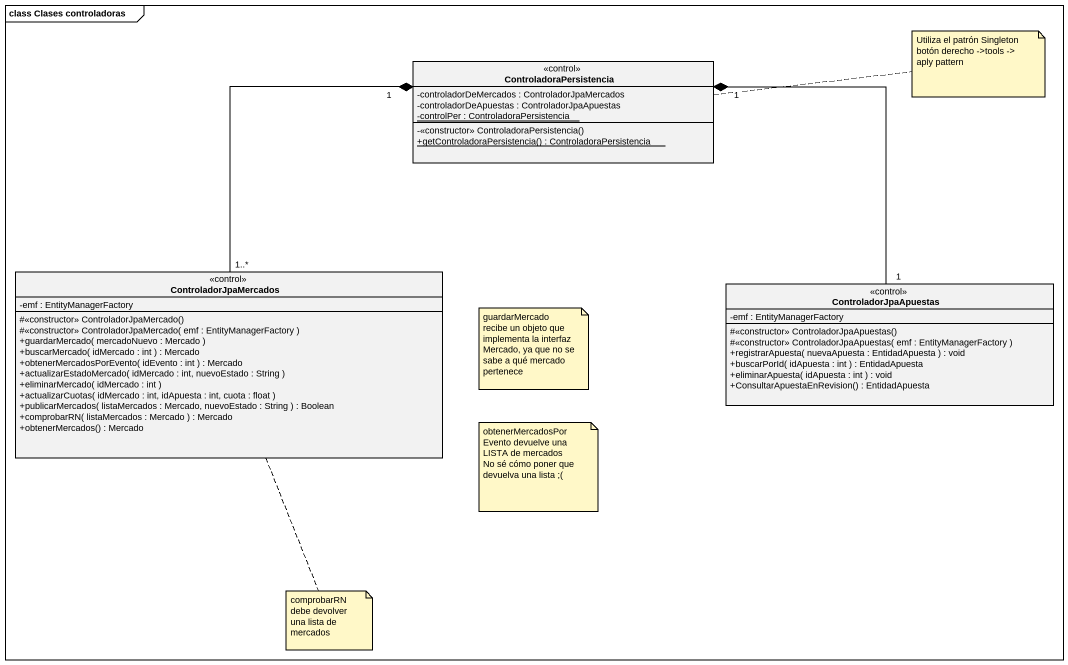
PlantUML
@startuml
mainframe class Clases controladoras
hide circle
hide empty members
skinparam classAttributeIconSize 0
class ControladoraPersistencia <<control>> {
  -controladorDeMercados : ControladorJpaMercados
  -controladorDeApuestas : ControladorJpaApuestas
  {static} -controlPer : ControladoraPersistencia
  -<<constructor>> ControladoraPersistencia()
  {static} +getControladoraPersistencia() : ControladoraPersistencia
}
class ControladorJpaMercados <<control>> {
  -emf : EntityManagerFactory
  #<<constructor>> ControladorJpaMercado()
  #<<constructor>> ControladorJpaMercado( emf : EntityManagerFactory )
  +guardarMercado( mercadoNuevo : Mercado )
  +buscarMercado( idMercado : int ) : Mercado
  +obtenerMercadosPorEvento( idEvento : int ) : Mercado
  +actualizarEstadoMercado( idMercado : int, nuevoEstado : String )
  +eliminarMercado( idMercado : int )
  +actualizarCuotas( idMercado : int, idApuesta : int, cuota : float )
  +publicarMercados( listaMercados : Mercado, nuevoEstado : String ) : Boolean
  +comprobarRN( listaMercados : Mercado ) : Mercado
  +obtenerMercados() : Mercado
}
class ControladorJpaApuestas <<control>> {
  -emf : EntityManagerFactory
  #<<constructor>> ControladorJpaApuestas()
  #<<constructor>> ControladorJpaApuestas( emf : EntityManagerFactory )
  +registrarApuesta( nuevaApuesta : EntidadApuesta ) : void
  +buscarPorId( idApuesta : int ) : EntidadApuesta
  +eliminarApuesta( idApuesta : int ) : void
  +ConsultarApuestaEnRevision() : EntidadApuesta
}
ControladoraPersistencia "1" *-- "1..*" ControladorJpaMercados
ControladoraPersistencia "1" *-- "1" ControladorJpaApuestas
note right of ControladoraPersistencia
  Utiliza el patrón Singleton
  botón derecho ->tools -> aply pattern
end note
note as N2
  guardarMercado recibe un objeto que implementa la interfaz Mercado, ya que no se sabe a qué mercado pertenece
end note
note as N3
  obtenerMercadosPorEvento devuelve una LISTA de mercados
  No sé cómo poner que devuelva una lista ;(
end note
note bottom of ControladorJpaMercados : comprobarRN debe devolver una lista de mercados
@enduml
